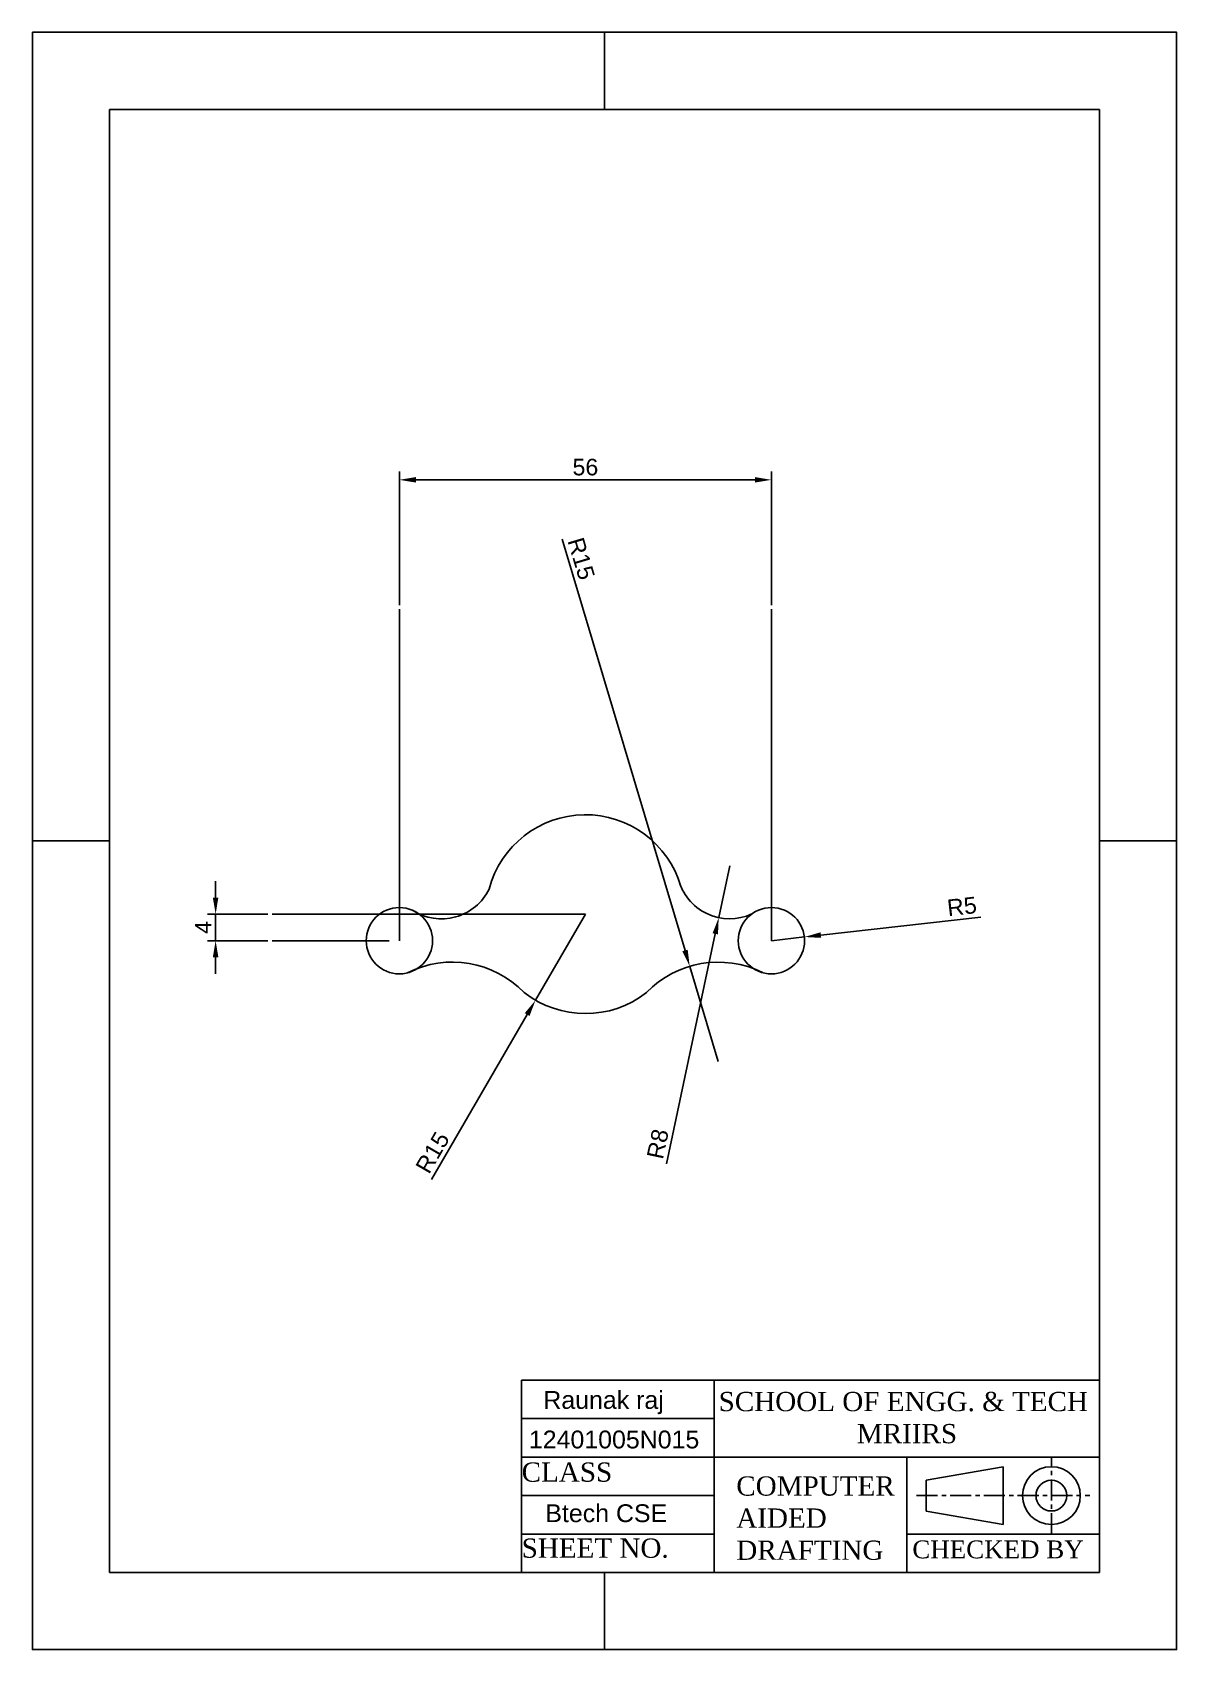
# Model space of a CAD drawing. Header units: millimetres. Extents: x 291 to 464, y 254 to 498.
import ezdxf

# ---------------------------------------------------------------- set-up
doc = ezdxf.new("R2010")
doc.units = ezdxf.units.MM
doc.linetypes.add('CENTER', pattern=[50.8, 31.75, -6.35, 6.35, -6.35])
doc.styles.add('ISO Proportional', font='arial.ttf')
doc.styles.get("Standard").update_dxf_attribs({"font": 'arial.ttf'})
doc.dimstyles.new('ISO-25', dxfattribs={"dimtxt": 2.5, "dimasz": 2.5, "dimexe": 1.25, "dimexo": 0.625, "dimtad": 1, "dimdec": 0, "dimtxsty": 'Standard', "dimcen": 2.5, "dimadec": 0, "dimazin": 0, "dimtfac": 1, "dimtdec": 0, "dimtmove": 0, "dimatfit": 3, "dimfxl": 1, "dimarcsym": 0})

# ---------------------------------------------------------------- blocks, each defined once
blk = doc.blocks.new('*D1')
at = {"color": 0, "linetype": 'Continuous', "lineweight": -2, "transparency": 16777216}
for p, q in [((318.92, 367.53), (318.92, 370.03)), ((326.8, 365.03), (317.67, 365.03)), ((318.92, 365.03), (318.92, 361.03)), ((326.8, 361.03), (317.67, 361.03)), ((318.92, 358.53), (318.92, 356.03))]:
    blk.add_line(p, q, dxfattribs=at)
at = {"color": 0, "linetype": 'Continuous', "transparency": 16777216}
for points in [[(318.5, 367.53), (319.33, 367.53), (318.92, 365.03)], [(318.5, 358.53), (319.33, 358.53), (318.92, 361.03)]]:
    blk.add_solid(points, dxfattribs=at)
at = {"layer": 'Defpoints', "color": 0, "linetype": 'Continuous', "transparency": 16777216}
for p in [(327.43, 365.03), (318.92, 361.03), (327.43, 361.03)]:
    blk.add_point(p, dxfattribs=at)
at = {"color": 0, "linetype": 'Continuous', "transparency": 16777216, "insert": (317.04, 363.03), "char_height": 2.5, "attachment_point": 5, "rotation": 90}
blk.add_mtext('4', dxfattribs=at)
blk = doc.blocks.new('*D2')
at = {"color": 0, "linetype": 'Continuous', "lineweight": -2, "transparency": 16777216}
for p, q in [((374.67, 365.03), (367.15, 352.05)), ((351.46, 324.99), (365.89, 349.89))]:
    blk.add_line(p, q, dxfattribs=at)
at = {"color": 0, "linetype": 'Continuous', "transparency": 16777216}
blk.add_solid([(365.53, 350.1), (366.25, 349.68), (367.15, 352.05)], dxfattribs=at)
at = {"layer": 'Defpoints', "color": 0, "linetype": 'Continuous', "transparency": 16777216}
for p in [(374.67, 365.03), (367.15, 352.05)]:
    blk.add_point(p, dxfattribs=at)
at = {"color": 0, "linetype": 'Continuous', "transparency": 16777216, "insert": (351.63, 329.07), "char_height": 2.5, "attachment_point": 5, "rotation": 59.9033}
blk.add_mtext('R15', dxfattribs=at)
blk = doc.blocks.new('*D4')
at = {"color": 0, "linetype": 'Continuous', "lineweight": -2, "transparency": 16777216}
for p, q in [((434.28, 364.6), (410.17, 361.87)), ((402.72, 361.03), (407.69, 361.59))]:
    blk.add_line(p, q, dxfattribs=at)
at = {"color": 0, "linetype": 'Continuous', "transparency": 16777216}
blk.add_solid([(410.12, 362.29), (410.22, 361.46), (407.69, 361.59)], dxfattribs=at)
at = {"layer": 'Defpoints', "color": 0, "linetype": 'Continuous', "transparency": 16777216}
for p in [(407.69, 361.59), (402.72, 361.03)]:
    blk.add_point(p, dxfattribs=at)
at = {"color": 0, "linetype": 'Continuous', "transparency": 16777216, "insert": (431.44, 366.19), "char_height": 2.5, "attachment_point": 5, "rotation": 6.4637}
blk.add_mtext('R5', dxfattribs=at)
blk = doc.blocks.new('*D5')
at = {"color": 0, "linetype": 'Continuous', "lineweight": -2, "transparency": 16777216}
for p, q in [((396.43, 372.34), (394.77, 364.51)), ((386.9, 327.39), (394.26, 362.07))]:
    blk.add_line(p, q, dxfattribs=at)
at = {"color": 0, "linetype": 'Continuous', "transparency": 16777216}
blk.add_solid([(393.85, 362.15), (394.66, 361.98), (394.77, 364.51)], dxfattribs=at)
at = {"layer": 'Defpoints', "color": 0, "linetype": 'Continuous', "transparency": 16777216}
for p in [(396.43, 372.34), (394.77, 364.51)]:
    blk.add_point(p, dxfattribs=at)
at = {"color": 0, "linetype": 'Continuous', "transparency": 16777216, "insert": (385.59, 330.37), "char_height": 2.5, "attachment_point": 5, "rotation": 78.0249}
blk.add_mtext('R8', dxfattribs=at)
blk = doc.blocks.new('*D6')
at = {"color": 0, "linetype": 'Continuous', "lineweight": -2, "transparency": 16777216}
for p, q in [((371.18, 421.59), (389.69, 359.56)), ((394.69, 342.79), (390.4, 357.16))]:
    blk.add_line(p, q, dxfattribs=at)
at = {"color": 0, "linetype": 'Continuous', "transparency": 16777216}
blk.add_solid([(390.09, 359.67), (389.29, 359.44), (390.4, 357.16)], dxfattribs=at)
at = {"layer": 'Defpoints', "color": 0, "linetype": 'Continuous', "transparency": 16777216}
for p in [(390.4, 357.16), (394.69, 342.79)]:
    blk.add_point(p, dxfattribs=at)
at = {"color": 0, "linetype": 'Continuous', "transparency": 16777216, "insert": (374.04, 418.66), "char_height": 2.5, "attachment_point": 5, "rotation": 286.6076}
blk.add_mtext('R15', dxfattribs=at)
blk = doc.blocks.new('*D10')
at = {"color": 0, "linetype": 'Continuous', "lineweight": -2, "transparency": 16777216}
for p, q in [((346.62, 411.65), (346.62, 431.8)), ((349.12, 430.55), (400.22, 430.55)), ((402.72, 411.65), (402.72, 431.8))]:
    blk.add_line(p, q, dxfattribs=at)
at = {"color": 0, "linetype": 'Continuous', "transparency": 16777216}
for points in [[(349.12, 430.97), (349.12, 430.14), (346.62, 430.55)], [(400.22, 430.97), (400.22, 430.14), (402.72, 430.55)]]:
    blk.add_solid(points, dxfattribs=at)
at = {"layer": 'Defpoints', "color": 0, "linetype": 'Continuous', "transparency": 16777216}
for p in [(402.72, 430.55), (346.62, 411.03), (402.72, 411.03)]:
    blk.add_point(p, dxfattribs=at)
at = {"color": 0, "linetype": 'Continuous', "transparency": 16777216, "insert": (374.67, 432.46), "char_height": 2.5, "attachment_point": 5}
blk.add_mtext('56', dxfattribs=at)

msp = doc.modelspace()

# ---------------------------------------------------------------- linework, layer by layer
for p, q in [((377.55, 498.06), (377.55, 486.44)), ((302.91, 486.44), (302.91, 265.7)), ((452.2, 486.44), (302.91, 486.44)), ((452.2, 265.7), (452.2, 486.44)), ((291.29, 376.07), (302.91, 376.07)), ((463.81, 376.07), (452.2, 376.07)), ((365.06, 265.7), (365.06, 294.74)), ((365.06, 294.74), (394.11, 294.74)), ((394.11, 265.7), (394.11, 294.74)), ((394.11, 294.74), (452.2, 294.74)), ((452.2, 294.74), (452.2, 265.7)), ((365.06, 288.94), (394.11, 288.94)), ((365.06, 283.13), (394.11, 283.13)), ((394.11, 283.13), (423.15, 283.13)), ((423.15, 283.13), (452.2, 283.13)), ((423.15, 265.7), (423.15, 283.13)), ((426.06, 279.64), (437.67, 281.67)), ((437.67, 277.32), (437.67, 281.67)), ((426.06, 277.32), (426.06, 279.64)), ((365.06, 277.32), (394.11, 277.32)), ((426.06, 277.32), (426.06, 274.99)), ((437.67, 277.32), (437.67, 272.96)), ((426.06, 274.99), (437.67, 272.96)), ((365.06, 271.51), (394.11, 271.51)), ((423.15, 271.51), (452.2, 271.51)), ((302.91, 265.7), (452.2, 265.7)), ((365.06, 265.7), (452.2, 265.7)), ((377.55, 254.08), (377.55, 265.7))]:
    msp.add_line(p, q)
at = {"linetype": 'Continuous'}
for p, q in [((346.62, 411.03), (346.62, 366.03)), ((402.72, 411.03), (402.72, 366.03)), ((346.62, 366.03), (346.62, 361.03)), ((402.72, 366.03), (402.72, 361.03)), ((327.43, 365.03), (374.67, 365.03)), ((349.62, 365.03), (349.69, 365.03)), ((399.68, 365.03), (399.72, 365.03)), ((327.43, 361.03), (345.08, 361.03))]:
    msp.add_line(p, q, dxfattribs=at)
at = {"linetype": 'CENTER', "ltscale": 0.1}
for p, q in [((444.93, 271.51), (444.93, 283.13)), ((424.6, 277.32), (450.74, 277.32))]:
    msp.add_line(p, q, dxfattribs=at)
msp.add_lwpolyline([(291.29, 498.06), (291.29, 254.08), (463.81, 254.08), (463.81, 498.06)], close=True)
at = {"linetype": 'Continuous'}
for centre in [(346.62, 361.03), (402.72, 361.03)]:
    msp.add_circle(centre, 5, dxfattribs=at)
for radius in [4.36, 2.32]:
    msp.add_circle((444.93, 277.32), radius)
for centre, radius, start, end in [((374.67, 365.03), 15, 16.1692, 165.3437), ((352.96, 372.33), 8, 237.0623, 334.0308), ((396.43, 372.34), 8, 194.0642, 294.7315), ((354.63, 342.8), 15, 43.9673, 116.8313), ((394.69, 342.79), 15, 63.4932, 136.0346), ((374.67, 365.03), 15, 231.9665, 307.9487)]:
    msp.add_arc(centre, radius, start, end, dxfattribs=at)

# ---------------------------------------------------------------- texts
at = {"style": 'ISO Proportional'}
for s, height, p in [('Raunak raj', 2.689, (368.33, 290.41)), ('12401005N015', 2.6893, (366.15, 284.44)), ('Btech CSE', 2.689, (368.63, 273.32))]:
    msp.add_text(s, height=height, dxfattribs=at).set_placement(p)
for s, insert, char_height, width, attachment_point in [('{\\fTimes New Roman|b0|i0|c0|p18;SCHOOL OF ENGG. & TECH  MRIIRS}', (423.15, 289.07), 2.9045, 58.0892, 5), ('{\\fTimes New Roman|b0|i0|c0|p18;CLASS}', (365.06, 282.32), 2.9045, 29.0446, 1), ('{\\fTimes New Roman|b0|i0|c0|p18;COMPUTER AIDED DRAFTING}', (397.42, 280.22), 2.9045, 29.0446, 1), ('{\\fTimes New Roman|b0|i0|c0|p18;SHEET NO. }', (365.06, 270.85), 2.9045, 29.0446, 1), ('{\\fTimes New Roman|b0|i0|c0|p18;CHECKED BY}', (423.96, 270.55), 2.6893, 33.6164, 1)]:
    msp.add_mtext(s, dxfattribs=dict(insert=insert, char_height=char_height, width=width, attachment_point=attachment_point))

# ---------------------------------------------------------------- dimensions: what is measured, and where the dimension line sits
at = {"linetype": 'Continuous'}
dim = msp.add_linear_dim(base=(402.72, 430.55), p1=(346.62, 411.03), p2=(402.72, 411.03), dimstyle='ISO-25', dxfattribs=at)
dim.commit()
dim.dimension.update_dxf_attribs({"geometry": '*D10', "text_midpoint": (374.67, 432.46)})
for center, mpoint, picture, middle in [((394.69, 342.79), (390.4, 357.16), '*D6', (372.22, 418.12)), ((396.43, 372.34), (394.77, 364.51), '*D5', (387.45, 329.97)), ((402.72, 361.03), (407.69, 361.59), '*D4', (431.65, 364.3)), ((374.67, 365.03), (367.15, 352.05), '*D2', (353.28, 328.12))]:
    dim = msp.add_radius_dim(center=center, mpoint=mpoint, dimstyle='ISO-25', dxfattribs=at)
    dim.commit()
    dim.dimension.update_dxf_attribs({"geometry": picture, "text_midpoint": middle, "dimtype": 164})
dim = msp.add_linear_dim(base=(318.92, 361.03), p1=(327.43, 365.03), p2=(327.43, 361.03), angle=90, dimstyle='ISO-25', dxfattribs=at)
dim.commit()
dim.dimension.update_dxf_attribs({"geometry": '*D1', "text_midpoint": (317.04, 363.03)})

doc.saveas('drawing.dxf')
